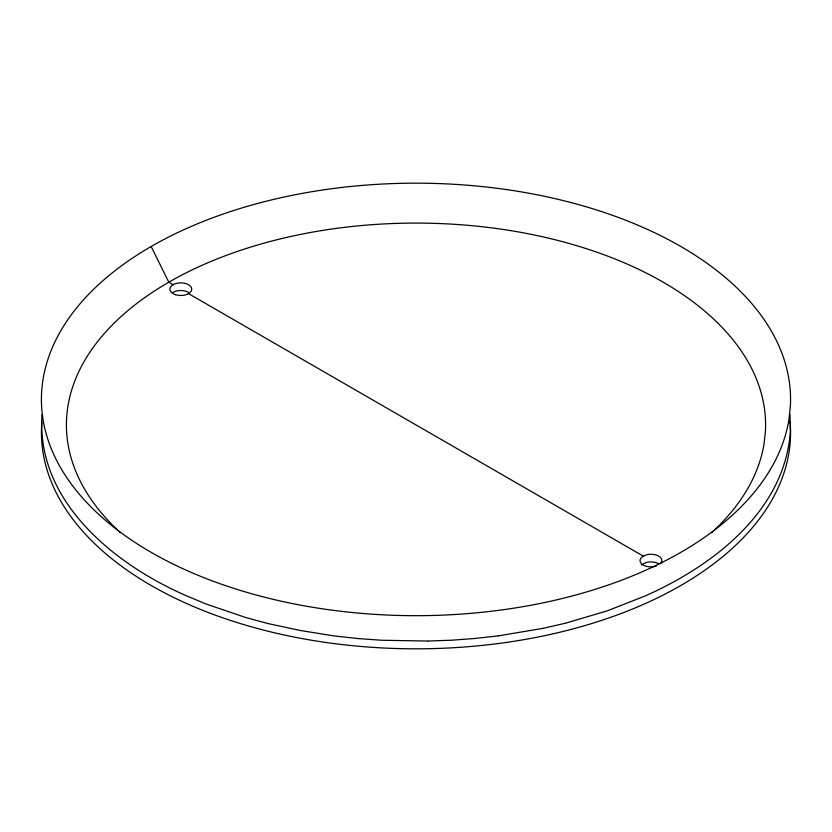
<?xml version="1.0" encoding="UTF-8"?>
<svg xmlns="http://www.w3.org/2000/svg" width="832" height="832" viewBox="0 0 832 832"><rect width="100%" height="100%" fill="white"/><g stroke="black" fill="none" stroke-linecap="round" stroke-linejoin="round"><path stroke-width="1.25" d="M41.985 414.835C36.098 501.738 114.785 564.689 186.982 596.034L206.045 604.001L245.95 617.594L267.883 623.542L300.643 630.542L334.287 635.96L358.093 638.57L381.451 640.245L427.762 641.056M660.4 563.711A10.92 6.302 0 0 0 658.663 556.098A10.92 6.302 0 0 0 645.476 555.1L641.482 557.398A10.92 6.302 0 0 0 643.219 565.011A10.92 6.302 0 0 0 656.396 566.02M641.482 565.053L645.476 562.744A10.92 6.302 0 0 1 658.663 563.742M565.396 623.22L607.266 610.844L645.57 595.785C713.097 565.729 784.503 511.274 790.379 431.704L789.984 414.43M565.074 623.293L543.202 628.306M542.88 628.378L498.389 635.866M498.046 635.908L475.29 638.435M451.942 640.172L474.594 638.508M451.246 640.203L428.116 641.046M188.542 293.634L643.24 556.109M173.087 284.71L168.802 282.194L151.143 246.511M711.62 532.646A349.596 201.833 0 0 0 764.036 443.903L765.419 431.257A349.596 201.833 0 0 0 324.158 230.173A349.596 201.833 0 0 0 120.38 532.646M790.088 421.658A374.566 216.247 0 0 1 416.697 648.814A374.566 216.247 0 0 1 41.85 422.469M173.087 292.365A10.92 6.302 0 0 1 188.542 292.365M790.379 406.224L788.902 419.775A374.566 216.247 0 0 1 205.462 578.282A374.566 216.247 0 0 1 245.95 206.742A374.566 216.247 0 0 1 790.379 406.224M175.354 294.632A10.92 6.302 0 0 0 191.734 289.172A10.92 6.302 0 0 0 175.354 283.712A10.92 6.302 0 0 0 175.354 294.632"/></g></svg>
